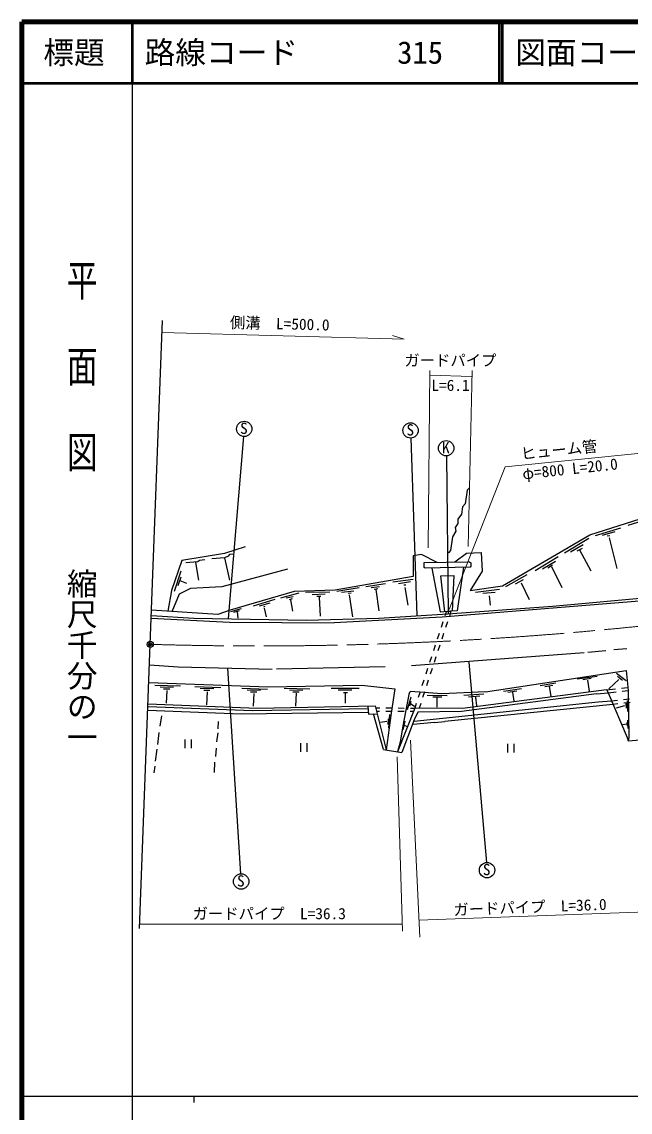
# Model space of a CAD drawing. Units: millimetres, scale not verified. Extents: x 40000 to 680000, y 20000 to 380000.
# Drawn here: x 40000 to 139102, y 202409 to 380000 of the extents above; entities that cross this region are included whole.
import ezdxf
from ezdxf.enums import TextEntityAlignment as Align

# ---------------------------------------------------------------- set-up
doc = ezdxf.new("R2010")
doc.units = ezdxf.units.MM
doc.header["$LTSCALE"] = 1000
doc.header["$PDMODE"] = 32
doc.header["$PDSIZE"] = 500
doc.linetypes.add('CHAIN', pattern=[18.5, 12, -1.5, 3.5, -1.5])
for name, color, linetype, lineweight in [('M-BGD', 7, 'Continuous', 25), ('M-BMK', 2, 'CHAIN', 13), ('M-BMK-SRVR', 3, 'Continuous', 25), ('M-STR-HTXT', 7, 'Continuous', 13), ('M-TTL', 2, 'Continuous', 140), ('M-TTL-BAND', 7, 'Continuous', 25), ('M-TTL-LINE', 7, 'Continuous', 50)]:
    doc.layers.add(name, color=color, linetype=linetype, lineweight=lineweight)
doc.layers.add('M-OTRS', color=6, linetype='Continuous')
doc.layers.add('M-TTL-TXT', color=7, linetype='Continuous')
doc.styles.add('@ＭＳ ゴシック', font='')
doc.styles.add('ＭＳ ゴシック', font='')
doc.styles.get('@ＭＳ ゴシック').set_extended_font_data('@MS Gothic')
doc.styles.get('ＭＳ ゴシック').set_extended_font_data('MS Gothic')

msp = doc.modelspace()

# ---------------------------------------------------------------- linework, layer by layer
at = {"layer": 'M-BGD'}
for p, q in [((76120, 312455), (73602, 282801)), ((103362, 312196), (104336, 283309)), ((109162, 309302), (109469, 283567)), ((112548, 303714), (112210, 301512)), ((112887, 304052), (112548, 303714)), ((132530, 296432), (154543, 303460)), ((111786, 301004), (111617, 299819)), ((112210, 301512), (111786, 301004)), ((111617, 299819), (111024, 298972)), ((111024, 298972), (111024, 298295)), ((143113, 299311), (138710, 297956)), ((110686, 297025), (110178, 296094)), ((111024, 298295), (110601, 297618)), ((110601, 297618), (110686, 297025)), ((137525, 297533), (133376, 296263)), ((136594, 296940), (134562, 296348)), ((110178, 296094), (109839, 293892)), ((118306, 288135), (132530, 296432)), ((132360, 295840), (128381, 293469)), ((131429, 294824), (129397, 293638)), ((135782, 296293), (135359, 296208)), ((135662, 295939), (136932, 290943)), ((73009, 293384), (66066, 292284)), ((76396, 294485), (73009, 293384)), ((73856, 293215), (73602, 292961)), ((74448, 293300), (73856, 293215)), ((105098, 293215), (103743, 293046)), ((103743, 293046), (103743, 289659)), ((107638, 291945), (105098, 293215)), ((109585, 293554), (109416, 293469)), ((109839, 293892), (109585, 293554)), ((110516, 292030), (112464, 293469)), ((112464, 293469), (114834, 293554)), ((114834, 293554), (115004, 290506)), ((131260, 294231), (130413, 293808)), ((130836, 293977), (132699, 290590)), ((66066, 292284), (64373, 287373)), ((68691, 292030), (66744, 291860)), ((68268, 291945), (68776, 289066)), ((68945, 292284), (68691, 292030)), ((69792, 292368), (68945, 292284)), ((73009, 292707), (70977, 292538)), ((73602, 292961), (73009, 292707)), ((73009, 292707), (73856, 289066)), ((105521, 291945), (112718, 292030)), ((105521, 291098), (105521, 291945)), ((112718, 292030), (112802, 292114)), ((112802, 292114), (113141, 291860)), ((113141, 291352), (113056, 291183)), ((113141, 291860), (113141, 291352)), ((127365, 292876), (123640, 290590)), ((126942, 292114), (124825, 290844)), ((126453, 291496), (125672, 291014)), ((126264, 291268), (127958, 287881)), ((65897, 290506), (64796, 287204)), ((65897, 289574), (65389, 288135)), ((83254, 290844), (72586, 287966)), ((103743, 289659), (91043, 287458)), ((105690, 291014), (105521, 291098)), ((113056, 291183), (105690, 291014)), ((106791, 291014), (108146, 283902)), ((108230, 289744), (110347, 289828)), ((108908, 283902), (108230, 289744)), ((110347, 289828), (110093, 283986)), ((111956, 291183), (110940, 284071)), ((115004, 290506), (113056, 287373)), ((122242, 289948), (118814, 287966)), ((126434, 284833), (192389, 290760)), ((67506, 287712), (65643, 286780)), ((65728, 288982), (66828, 288558)), ((72586, 287966), (67506, 287712)), ((94938, 287796), (91297, 287204)), ((99256, 288474), (96038, 287966)), ((98240, 287966), (96885, 287796)), ((103743, 289151), (100441, 288728)), ((103320, 288812), (101372, 288474)), ((102219, 288304), (102558, 288304)), ((102388, 287881), (102896, 285002)), ((113056, 287373), (118306, 288135)), ((120401, 288489), (121735, 289191)), ((121354, 288643), (122624, 285934)), ((64373, 287373), (63780, 283986)), ((65643, 286780), (64458, 283902)), ((84354, 287204), (73940, 284156)), ((81222, 285934), (77666, 284833)), ((85116, 286950), (82153, 286103)), ((84185, 286357), (83084, 286103)), ((84016, 286018), (83545, 285878)), ((91043, 287458), (84354, 287204)), ((90196, 287119), (86217, 287034)), ((89423, 286757), (87318, 286696)), ((88080, 286442), (88701, 286462)), ((88436, 286270), (88623, 283191)), ((94091, 287288), (92059, 287034)), ((93668, 286950), (93160, 286865)), ((93321, 286663), (93887, 283083)), ((97986, 287627), (97414, 287555)), ((97647, 287542), (98155, 284071)), ((117798, 287542), (113903, 287034)), ((117120, 287034), (115088, 286865)), ((116104, 286526), (116274, 285002)), ((71908, 283478), (61136, 284157)), ((73940, 284156), (71908, 283478)), ((74045, 283938), (75802, 284453)), ((80375, 285341), (78682, 284833)), ((79613, 284748), (79359, 284664)), ((79479, 284513), (79817, 283074)), ((83762, 285849), (84100, 283986)), ((141250, 285680), (108491, 283038)), ((109416, 283563), (126434, 284833)), ((61088, 282885), (73856, 282208)), ((61104, 283312), (68014, 282886)), ((68014, 282886), (86386, 282547)), ((74533, 283855), (75438, 284136)), ((75054, 283902), (75178, 282851)), ((86386, 282547), (98155, 282886)), ((108491, 283038), (90874, 282124)), ((98155, 282886), (109416, 283563)), ((108146, 283902), (109331, 283986)), ((109156, 283974), (108913, 283233)), ((109331, 283986), (109839, 283986)), ((109893, 283990), (109646, 283237)), ((110940, 284071), (109839, 283986)), ((73856, 282208), (90874, 282124)), ((108601, 282283), (108290, 281332)), ((109334, 282287), (109023, 281337)), ((107978, 280382), (107667, 279432)), ((108711, 280387), (108400, 279436)), ((131598, 277213), (103489, 275096)), ((107355, 278482), (107044, 277531)), ((108088, 278486), (107777, 277536)), ((135154, 277552), (132191, 277298)), ((138541, 277890), (136424, 277721)), ((106732, 276581), (106421, 275631)), ((107465, 276586), (107154, 275635)), ((112802, 275689), (115684, 243077)), ((60797, 275261), (65474, 274927)), ((65474, 274927), (80798, 274588)), ((73530, 274749), (75634, 241230)), ((99171, 274927), (81476, 274588)), ((106109, 274681), (105798, 273730)), ((106842, 274685), (106531, 273735)), ((115539, 270849), (138456, 274334)), ((136867, 273914), (138459, 272713)), ((138456, 274334), (138795, 271117)), ((60687, 272386), (80121, 271710)), ((61660, 271966), (65861, 271826)), ((68199, 271739), (72401, 271598)), ((80121, 271710), (95361, 271964)), ((95361, 271964), (100780, 271371)), ((105486, 272780), (105175, 271830)), ((106219, 272785), (105908, 271834)), ((124439, 271897), (126984, 272336)), ((125195, 271723), (126501, 271983)), ((125897, 271744), (126163, 270163)), ((133703, 273366), (130485, 272910)), ((132725, 273018), (131378, 272825)), ((132137, 272794), (132413, 270963)), ((137265, 272861), (135627, 271379)), ((137054, 273399), (137850, 272799)), ((62526, 271697), (64714, 271638)), ((63099, 271358), (64105, 271358)), ((63637, 271112), (63532, 269005)), ((69065, 271469), (71254, 271411)), ((69639, 271130), (70645, 271130)), ((70177, 270884), (70072, 268778)), ((75829, 271473), (80030, 271333)), ((76695, 271204), (78883, 271146)), ((77268, 270865), (78275, 270865)), ((77807, 270619), (77701, 268513)), ((82736, 271485), (86937, 271345)), ((83602, 271216), (85790, 271158)), ((84175, 270877), (85181, 270877)), ((84713, 270631), (84608, 268525)), ((90366, 271456), (94938, 271456)), ((91551, 271202), (93752, 271202)), ((92398, 270778), (93075, 270778)), ((92652, 270778), (92652, 269000)), ((100780, 271371), (100187, 267392)), ((103066, 270440), (102050, 265360)), ((103392, 270014), (102745, 267916)), ((103150, 270778), (103066, 270440)), ((103320, 270948), (103150, 270778)), ((108400, 270524), (103320, 270948)), ((104863, 270880), (104551, 269930)), ((105596, 270884), (105284, 269934)), ((106011, 270335), (109299, 270265)), ((106938, 270062), (108431, 270068)), ((115539, 270849), (108400, 270524)), ((133630, 270524), (111617, 267646)), ((135239, 271202), (111786, 268154)), ((111976, 270307), (115261, 270549)), ((112788, 270050), (114629, 270221)), ((113903, 270011), (114091, 268591)), ((118453, 270985), (121402, 271423)), ((119174, 270815), (120649, 271049)), ((119955, 270792), (120150, 269372)), ((132413, 270963), (132400, 271047)), ((133630, 270524), (135493, 270694)), ((135239, 271202), (136690, 271358)), ((135408, 271032), (135239, 271202)), ((135493, 270694), (135408, 271032)), ((135493, 270694), (136800, 270855)), ((135493, 270694), (138626, 263412)), ((137685, 271465), (138679, 271572)), ((137792, 270977), (138784, 271100)), ((138795, 271117), (138880, 263412)), ((60563, 268916), (78343, 268238)), ((60563, 268492), (77581, 267815)), ((78343, 268238), (97562, 268577)), ((96378, 268556), (96462, 267222)), ((97562, 268577), (99327, 261408)), ((98308, 268231), (97647, 268238)), ((100308, 268208), (99308, 268219)), ((103997, 268238), (101214, 261118)), ((102308, 268185), (101308, 268196)), ((103355, 269317), (103136, 268523)), ((103969, 268165), (103308, 268173)), ((103365, 268915), (103948, 268513)), ((104240, 268979), (103997, 268238)), ((111786, 268154), (103997, 268238)), ((104973, 268984), (104726, 268230)), ((107604, 269875), (107609, 268388)), ((133884, 269170), (108569, 266545)), ((136296, 268827), (108908, 266037)), ((136076, 269338), (133884, 269170)), ((137008, 269444), (136076, 269338)), ((137090, 268919), (136296, 268827)), ((138155, 268569), (136818, 268189)), ((138995, 269670), (138001, 269557)), ((139077, 269149), (138084, 269034)), ((138394, 268990), (138462, 268205)), ((138618, 269432), (138688, 267677)), ((60478, 267900), (75718, 267307)), ((62764, 266968), (62510, 265275)), ((75718, 267307), (96441, 267561)), ((77581, 267815), (96403, 268155)), ((96462, 267222), (97871, 267295)), ((98915, 261472), (97283, 267265)), ((97767, 267727), (98278, 267725)), ((99278, 267722), (100278, 267718)), ((100187, 267392), (99327, 261408)), ((99655, 266472), (99608, 265551)), ((99920, 267155), (99717, 264971)), ((101278, 267715), (102278, 267711)), ((103278, 267708), (103789, 267706)), ((104505, 267561), (103912, 266291)), ((108569, 266545), (103912, 266037)), ((111617, 267646), (104505, 267561)), ((71993, 266037), (71908, 264852)), ((99457, 266019), (98417, 265889)), ((102050, 265360), (101626, 262650)), ((103912, 266291), (101921, 261009)), ((102383, 266110), (102055, 264667)), ((102289, 265423), (102747, 265218)), ((107214, 265868), (103743, 265529)), ((107214, 265868), (108908, 266037)), ((138508, 265611), (137901, 265487)), ((138567, 265861), (138598, 265331)), ((138685, 266277), (138737, 264897)), ((62341, 264259), (62087, 262312)), ((66578, 263111), (66578, 261711)), ((67628, 261711), (67628, 263111)), ((71908, 264174), (71739, 262735)), ((138626, 263412), (138795, 262904)), ((138880, 263412), (138795, 262904)), ((138795, 262904), (142097, 263158)), ((62002, 261550), (61748, 259602)), ((71654, 261719), (71570, 260364)), ((85417, 262519), (85417, 261119)), ((86467, 261119), (86467, 262519)), ((98915, 261472), (101921, 261009)), ((101626, 262650), (101214, 261118)), ((119126, 262400), (119126, 261000)), ((120176, 261000), (120176, 262400)), ((71400, 259433), (71316, 257740)), ((61664, 258756), (61494, 257655))]:
    msp.add_line(p, q, dxfattribs=at)
for centre in [(76230, 313700), (103323, 313446), (109123, 310551), (115782, 241830), (75731, 239983)]:
    msp.add_circle(centre, 1250, dxfattribs=at)
at = {"layer": 'M-BMK'}
msp.add_arc((78623, 877794), 599448, 268.30812, 276.4856, dxfattribs=at)
at = {"layer": 'M-BMK-SRVR'}
for p, q in [((60925, 278607), (62938, 331354)), ((59159, 232345), (60925, 278607))]:
    msp.add_line(p, q, dxfattribs=at)
msp.add_circle((60925, 278607), 500, dxfattribs=at)
msp.add_point((60925, 278607), dxfattribs=at)
at = {"layer": 'M-OTRS'}
msp.add_point((60925, 278607), dxfattribs=at)
at = {"layer": 'M-STR-HTXT'}
for p, q in [((62862, 329372), (102297, 328313)), ((102297, 328313), (100382, 328882)), ((106443, 323190), (106204, 294308)), ((106452, 322425), (113226, 322256)), ((113333, 323202), (112691, 294526)), ((141420, 309810), (118729, 307524)), ((118729, 307524), (109639, 284274)), ((103320, 262989), (104844, 230900)), ((101137, 260268), (102011, 231902)), ((141758, 235049), (104674, 233694)), ((59185, 233023), (101978, 233023))]:
    msp.add_line(p, q, dxfattribs=at)
at = {"layer": 'M-TTL'}
for p, q in [((40000, 380000), (40000, 20000)), ((680000, 380000), (40000, 380000))]:
    msp.add_line(p, q, dxfattribs=at)
at = {"layer": 'M-TTL-BAND'}
for p, q in [((58000, 370000), (58000, 20000)), ((40000, 205000), (579000, 205000)), ((68000, 205000), (68000, 204000))]:
    msp.add_line(p, q, dxfattribs=at)
at = {"layer": 'M-TTL-LINE'}
for p, q in [((58000, 380000), (58000, 370000)), ((117750, 380000), (117750, 370000)), ((118250, 380000), (118250, 370000)), ((40000, 370000), (680000, 370000))]:
    msp.add_line(p, q, dxfattribs=at)

# ---------------------------------------------------------------- texts
at = {"layer": 'M-BGD', "style": 'ＭＳ ゴシック'}
for s, p in [('S', (75551, 312326)), ('S', (102645, 312072)), ('K', (108444, 309178)), ('S', (115103, 240457)), ('S', (75053, 238610))]:
    msp.add_text(s, height=1833, dxfattribs=at).set_placement(p, align=Align.BOTTOM_LEFT)
at = {"layer": 'M-STR-HTXT', "style": 'ＭＳ ゴシック'}
for s, rotation, p in [('側溝\u3000L=500.0', 358.462, (73870, 329596)), ('ヒューム管', 6.097, (121451, 308160)), ('φ=800 L=20.0', 6.097, (121695, 304911)), ('ガードパイプ  L=36.0', 2.092, (110353, 233902))]:
    msp.add_text(s, height=1833, rotation=rotation, dxfattribs=at).set_placement(p, align=Align.BOTTOM_LEFT)
for s, p in [('ガードパイプ', (102313, 323391)), ('L=6.1', (106710, 319336)), ('ガードパイプ  L=36.3', (67815, 233289))]:
    msp.add_text(s, height=1833, dxfattribs=at).set_placement(p, align=Align.BOTTOM_LEFT)
at = {"layer": 'M-TTL-BAND', "style": '@ＭＳ ゴシック', "width": 1.4}
msp.add_text('平  面  図', height=3666, rotation=270, dxfattribs=at).set_placement((49777, 306475), align=Align.MIDDLE_RIGHT)
at = {"layer": 'M-TTL-BAND', "style": '@ＭＳ ゴシック'}
msp.add_text('縮尺千分の一', height=3666, rotation=270, dxfattribs=at).set_placement((49777, 261030), align=Align.MIDDLE_RIGHT)
at = {"layer": 'M-TTL-TXT', "style": 'ＭＳ ゴシック'}
msp.add_text('標題', height=3666, dxfattribs=at).set_placement((48500, 375000), align=Align.MIDDLE_CENTER)
for s, p in [('路線コード', (60000, 375000)), ('315', (101142, 375000)), ('図面コード', (120380, 375000))]:
    msp.add_text(s, height=3666, dxfattribs=at).set_placement(p, align=Align.MIDDLE_LEFT)

doc.saveas('drawing.dxf')
